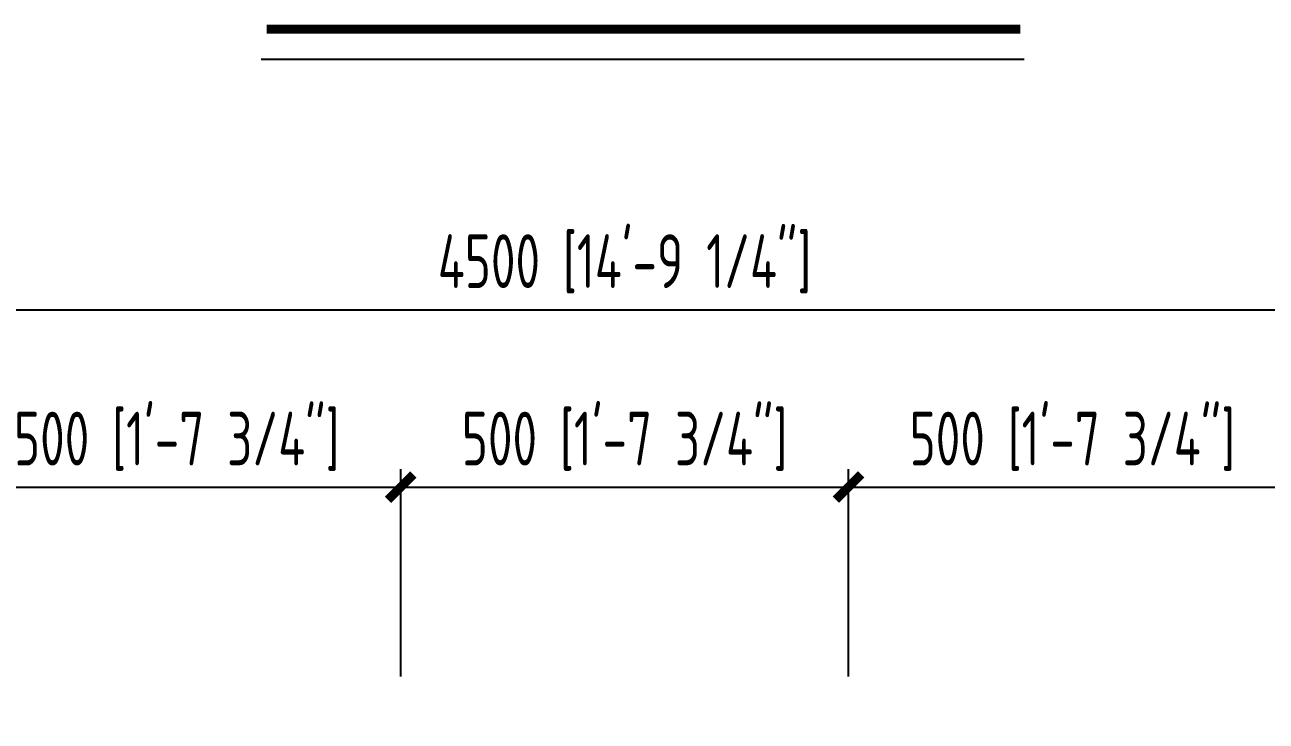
# Model space of a CAD drawing. Header units: millimetres. Extents: x -73584 to -37571, y -61249 to -50748.
# Drawn here: x -53204 to -51818, y -56787 to -56009 of the extents above; entities that cross this region are included whole.
import ezdxf

# ---------------------------------------------------------------- set-up
doc = ezdxf.new("R2010")
doc.units = ezdxf.units.MM
doc.header["$LTSCALE"] = 200
doc.header["$PDSIZE"] = -1
doc.layers.add('DIM', color=3, linetype='Continuous')
doc.styles.add('TSSD_Dimension', font='tssdeng.shx', dxfattribs={"width": 0.7, "bigfont": 'hztxt.shx'})
doc.dimstyles.new('TSSD_20_20', dxfattribs={"dimtxt": 60, "dimasz": 20, "dimexe": 20, "dimexo": 50, "dimgap": 20, "dimtad": 1, "dimdec": 0, "dimzin": 0, "dimdsep": 46, "dimtxsty": 'TSSD_Dimension', "dimblk": 'ARCHTICK', "dimcen": 0, "dimdle": 20, "dimclrt": 7, "dimadec": 0, "dimazin": 0, "dimtfac": 1, "dimtdec": 0, "dimtix": 1, "dimtmove": 2, "dimatfit": 3, "dimfxl": 1, "dimtolj": 1, "dimtzin": 0, "dimarcsym": 0})

# ---------------------------------------------------------------- blocks, each defined once
blk = doc.blocks.new('_ArchTick')
at = {"color": 0, "linetype": 'ByBlock'}
blk.add_lwpolyline([(-0.707, -0.707, 0.5, 0.5, 0), (0.707, 0.707, 0.5, 0.5, 0)], format="xyseb", dxfattribs=at)
blk = doc.blocks.new('*D706')
at = {"layer": 'Defpoints', "color": 0, "transparency": 16777216}
for p in [(-50284.3, -56327.3), (-54784.3, -56786.7), (-50284.3, -56786.7)]:
    blk.add_point(p, dxfattribs=at)
at = {"layer": 'DIM', "color": 0, "lineweight": -2, "transparency": 16777216}
for p, q in [((-54784.3, -56736.7), (-54784.3, -56307.3)), ((-50284.3, -56736.7), (-50284.3, -56307.3)), ((-54804.3, -56327.3), (-50264.3, -56327.3))]:
    blk.add_line(p, q, dxfattribs=at)
at = {"layer": 'DIM', "color": 0, "lineweight": -2, "transparency": 16777216, "xscale": 20, "yscale": 20, "zscale": 20, "rotation": 180}
blk.add_blockref('_ArchTick', (-54784.3, -56327.3), dxfattribs=at)
at = {"layer": 'DIM', "color": 0, "lineweight": -2, "transparency": 16777216, "xscale": 20, "yscale": 20, "zscale": 20}
blk.add_blockref('_ArchTick', (-50284.3, -56327.3), dxfattribs=at)
at = {"layer": 'DIM', "color": 7, "transparency": 16777216, "insert": (-52534.3, -56276.1), "char_height": 60, "attachment_point": 5, "style": 'TSSD_Dimension'}
blk.add_mtext('\\A1;4500 [14\'-9 1/4"]', dxfattribs=at)
blk = doc.blocks.new('*D700')
at = {"layer": 'Defpoints', "color": 0, "transparency": 16777216}
for p in [(-52784.3, -56525.4), (-53284.3, -56786.7), (-52784.3, -56786.7)]:
    blk.add_point(p, dxfattribs=at)
at = {"layer": 'DIM', "color": 0, "lineweight": -2, "transparency": 16777216}
for p, q in [((-53284.3, -56736.7), (-53284.3, -56505.4)), ((-52784.3, -56736.7), (-52784.3, -56505.4)), ((-53304.3, -56525.4), (-52764.3, -56525.4))]:
    blk.add_line(p, q, dxfattribs=at)
at = {"layer": 'DIM', "color": 0, "lineweight": -2, "transparency": 16777216, "xscale": 20, "yscale": 20, "zscale": 20, "rotation": 180}
blk.add_blockref('_ArchTick', (-53284.3, -56525.4), dxfattribs=at)
at = {"layer": 'DIM', "color": 0, "lineweight": -2, "transparency": 16777216, "xscale": 20, "yscale": 20, "zscale": 20}
blk.add_blockref('_ArchTick', (-52784.3, -56525.4), dxfattribs=at)
at = {"layer": 'DIM', "color": 7, "transparency": 16777216, "insert": (-53034.3, -56474.2), "char_height": 60, "attachment_point": 5, "style": 'TSSD_Dimension'}
blk.add_mtext('\\A1;500 [1\'-7 3/4"]', dxfattribs=at)
blk = doc.blocks.new('*D701')
at = {"layer": 'Defpoints', "color": 0, "transparency": 16777216}
for p in [(-52284.3, -56525.4), (-52784.3, -56786.7), (-52284.3, -56786.7)]:
    blk.add_point(p, dxfattribs=at)
at = {"layer": 'DIM', "color": 0, "lineweight": -2, "transparency": 16777216}
for p, q in [((-52784.3, -56736.7), (-52784.3, -56505.4)), ((-52284.3, -56736.7), (-52284.3, -56505.4)), ((-52804.3, -56525.4), (-52264.3, -56525.4))]:
    blk.add_line(p, q, dxfattribs=at)
at = {"layer": 'DIM', "color": 0, "lineweight": -2, "transparency": 16777216, "xscale": 20, "yscale": 20, "zscale": 20, "rotation": 180}
blk.add_blockref('_ArchTick', (-52784.3, -56525.4), dxfattribs=at)
at = {"layer": 'DIM', "color": 0, "lineweight": -2, "transparency": 16777216, "xscale": 20, "yscale": 20, "zscale": 20}
blk.add_blockref('_ArchTick', (-52284.3, -56525.4), dxfattribs=at)
at = {"layer": 'DIM', "color": 7, "transparency": 16777216, "insert": (-52534.3, -56474.2), "char_height": 60, "attachment_point": 5, "style": 'TSSD_Dimension'}
blk.add_mtext('\\A1;500 [1\'-7 3/4"]', dxfattribs=at)
blk = doc.blocks.new('*D702')
at = {"layer": 'Defpoints', "color": 0, "transparency": 16777216}
for p in [(-51784.3, -56525.4), (-52284.3, -56786.7), (-51784.3, -56786.7)]:
    blk.add_point(p, dxfattribs=at)
at = {"layer": 'DIM', "color": 0, "lineweight": -2, "transparency": 16777216}
for p, q in [((-52284.3, -56736.7), (-52284.3, -56505.4)), ((-51784.3, -56736.7), (-51784.3, -56505.4)), ((-52304.3, -56525.4), (-51764.3, -56525.4))]:
    blk.add_line(p, q, dxfattribs=at)
at = {"layer": 'DIM', "color": 0, "lineweight": -2, "transparency": 16777216, "xscale": 20, "yscale": 20, "zscale": 20, "rotation": 180}
blk.add_blockref('_ArchTick', (-52284.3, -56525.4), dxfattribs=at)
at = {"layer": 'DIM', "color": 0, "lineweight": -2, "transparency": 16777216, "xscale": 20, "yscale": 20, "zscale": 20}
blk.add_blockref('_ArchTick', (-51784.3, -56525.4), dxfattribs=at)
at = {"layer": 'DIM', "color": 7, "transparency": 16777216, "insert": (-52034.3, -56474.2), "char_height": 60, "attachment_point": 5, "style": 'TSSD_Dimension'}
blk.add_mtext('\\A1;500 [1\'-7 3/4"]', dxfattribs=at)

msp = doc.modelspace()

# ---------------------------------------------------------------- linework, layer by layer
at = {"layer": 'DIM', "color": 3}
msp.add_line((-52940.129, -56047.66), (-52088.191, -56047.66), dxfattribs=at)
at = {"layer": 'DIM', "color": 3, "const_width": 10}
msp.add_lwpolyline([(-52934.069, -56014.159), (-52092.501, -56014.159)], dxfattribs=at)

# ---------------------------------------------------------------- dimensions: what is measured, and where the dimension line sits
at = {"layer": 'DIM'}
for base, p1, p2, picture, middle in [((-50284.278, -56327.266), (-54784.278, -56786.731), (-50284.278, -56786.731), '*D706', (-52534.278, -56276.112)), ((-52784.278, -56525.351), (-53284.278, -56786.731), (-52784.278, -56786.731), '*D700', (-53034.278, -56474.198)), ((-52284.278, -56525.351), (-52784.278, -56786.731), (-52284.278, -56786.731), '*D701', (-52534.278, -56474.198)), ((-51784.278, -56525.351), (-52284.278, -56786.731), (-51784.278, -56786.731), '*D702', (-52034.278, -56474.198))]:
    dim = msp.add_linear_dim(base=base, p1=p1, p2=p2, dimstyle='TSSD_20_20', dxfattribs=at)
    dim.commit()
    dim.dimension.update_dxf_attribs({"geometry": picture, "text_midpoint": middle})

doc.saveas('drawing.dxf')
